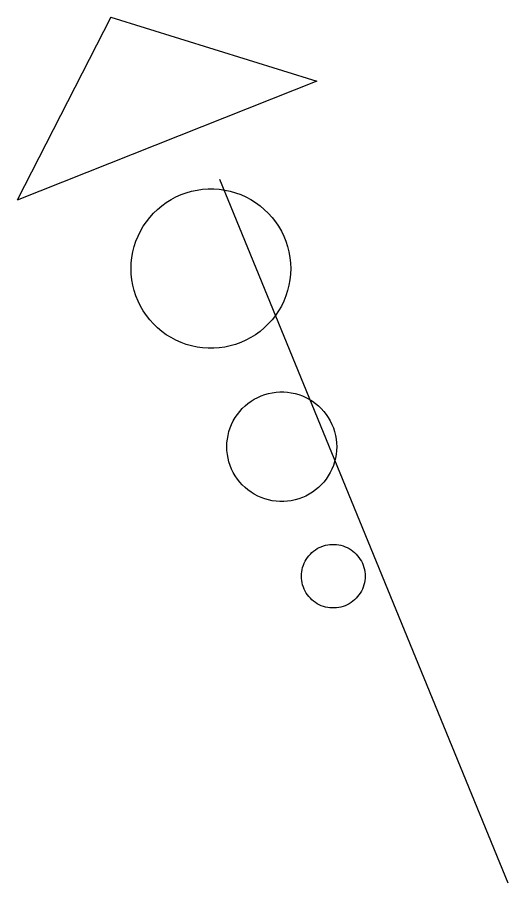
# Model space of a CAD drawing. Header units: inches. Extents: x 1390672 to 1398270, y 354915 to 360781.
# Drawn here: x 1394159.71 to 1394174.78, y 359429.18 to 359455.78 of the extents above; entities that cross this region are included whole.
import ezdxf

# ---------------------------------------------------------------- set-up
doc = ezdxf.new("R2010")
doc.units = ezdxf.units.IN
doc.header["$MEASUREMENT"] = 0

msp = doc.modelspace()

# ---------------------------------------------------------------- linework, layer by layer
for points in [[(1394162.592, 359455.78), (1394159.715, 359450.159)], [(1394162.592, 359455.78), (1394159.715, 359450.159)], [(1394162.592, 359455.78), (1394168.912, 359453.815)], [(1394162.592, 359455.78), (1394168.912, 359453.815)], [(1394168.912, 359453.815), (1394159.715, 359450.159)], [(1394168.912, 359453.815), (1394159.715, 359450.159)], [(1394165.924, 359450.802), (1394174.779, 359429.183)], [(1394168.113, 359448.057), (1394168.107, 359447.886), (1394168.089, 359447.716), (1394168.059, 359447.547), (1394168.018, 359447.381), (1394167.965, 359447.219), (1394167.901, 359447.06), (1394167.826, 359446.906), (1394167.74, 359446.758), (1394167.645, 359446.616), (1394167.54, 359446.482), (1394167.425, 359446.355), (1394167.302, 359446.236), (1394167.171, 359446.126), (1394167.033, 359446.025), (1394166.887, 359445.935), (1394166.736, 359445.854), (1394166.58, 359445.785), (1394166.419, 359445.726), (1394166.255, 359445.679), (1394166.088, 359445.643), (1394165.918, 359445.62), (1394165.748, 359445.608), (1394165.577, 359445.608), (1394165.406, 359445.62), (1394165.236, 359445.643), (1394165.069, 359445.679), (1394164.905, 359445.726), (1394164.744, 359445.785), (1394164.588, 359445.854), (1394164.437, 359445.935), (1394164.292, 359446.025), (1394164.153, 359446.126), (1394164.022, 359446.236), (1394163.899, 359446.355), (1394163.785, 359446.482), (1394163.679, 359446.616), (1394163.584, 359446.758), (1394163.498, 359446.906), (1394163.423, 359447.06), (1394163.359, 359447.219), (1394163.306, 359447.381), (1394163.265, 359447.547), (1394163.235, 359447.716), (1394163.217, 359447.886), (1394163.211, 359448.057), (1394163.217, 359448.228), (1394163.235, 359448.398), (1394163.265, 359448.567), (1394163.306, 359448.733), (1394163.359, 359448.895), (1394163.423, 359449.054), (1394163.498, 359449.208), (1394163.584, 359449.356), (1394163.679, 359449.498), (1394163.785, 359449.632), (1394163.899, 359449.76), (1394164.022, 359449.878), (1394164.153, 359449.988), (1394164.292, 359450.089), (1394164.437, 359450.18), (1394164.588, 359450.26), (1394164.744, 359450.329), (1394164.905, 359450.388), (1394165.069, 359450.435), (1394165.236, 359450.471), (1394165.406, 359450.494), (1394165.577, 359450.506), (1394165.748, 359450.506), (1394165.918, 359450.494), (1394166.088, 359450.471), (1394166.255, 359450.435), (1394166.419, 359450.388), (1394166.58, 359450.329), (1394166.736, 359450.26), (1394166.887, 359450.18), (1394167.033, 359450.089), (1394167.171, 359449.988), (1394167.302, 359449.878), (1394167.425, 359449.76), (1394167.54, 359449.632), (1394167.645, 359449.498), (1394167.74, 359449.356), (1394167.826, 359449.208), (1394167.901, 359449.054), (1394167.965, 359448.895), (1394168.018, 359448.733), (1394168.059, 359448.567), (1394168.089, 359448.398), (1394168.107, 359448.228), (1394168.113, 359448.057)], [(1394168.113, 359448.057), (1394168.107, 359447.886), (1394168.089, 359447.716), (1394168.059, 359447.547), (1394168.018, 359447.381), (1394167.965, 359447.219), (1394167.901, 359447.06), (1394167.826, 359446.906), (1394167.74, 359446.758), (1394167.645, 359446.616), (1394167.54, 359446.482), (1394167.425, 359446.355), (1394167.302, 359446.236), (1394167.171, 359446.126), (1394167.033, 359446.025), (1394166.887, 359445.935), (1394166.736, 359445.854), (1394166.58, 359445.785), (1394166.419, 359445.726), (1394166.255, 359445.679), (1394166.088, 359445.643), (1394165.918, 359445.62), (1394165.748, 359445.608), (1394165.577, 359445.608), (1394165.406, 359445.62), (1394165.236, 359445.643), (1394165.069, 359445.679), (1394164.905, 359445.726), (1394164.744, 359445.785), (1394164.588, 359445.854), (1394164.437, 359445.935), (1394164.292, 359446.025), (1394164.153, 359446.126), (1394164.022, 359446.236), (1394163.899, 359446.355), (1394163.785, 359446.482), (1394163.679, 359446.616), (1394163.584, 359446.758), (1394163.498, 359446.906), (1394163.423, 359447.06), (1394163.359, 359447.219), (1394163.306, 359447.381), (1394163.265, 359447.547), (1394163.235, 359447.716), (1394163.217, 359447.886), (1394163.211, 359448.057), (1394163.217, 359448.228), (1394163.235, 359448.398), (1394163.265, 359448.567), (1394163.306, 359448.733), (1394163.359, 359448.895), (1394163.423, 359449.054), (1394163.498, 359449.208), (1394163.584, 359449.356), (1394163.679, 359449.498), (1394163.785, 359449.632), (1394163.899, 359449.76), (1394164.022, 359449.878), (1394164.153, 359449.988), (1394164.292, 359450.089), (1394164.437, 359450.18), (1394164.588, 359450.26), (1394164.744, 359450.329), (1394164.905, 359450.388), (1394165.069, 359450.435), (1394165.236, 359450.471), (1394165.406, 359450.494), (1394165.577, 359450.506), (1394165.748, 359450.506), (1394165.918, 359450.494), (1394166.088, 359450.471), (1394166.255, 359450.435), (1394166.419, 359450.388), (1394166.58, 359450.329), (1394166.736, 359450.26), (1394166.887, 359450.18), (1394167.033, 359450.089), (1394167.171, 359449.988), (1394167.302, 359449.878), (1394167.425, 359449.76), (1394167.54, 359449.632), (1394167.645, 359449.498), (1394167.74, 359449.356), (1394167.826, 359449.208), (1394167.901, 359449.054), (1394167.965, 359448.895), (1394168.018, 359448.733), (1394168.059, 359448.567), (1394168.089, 359448.398), (1394168.107, 359448.228), (1394168.113, 359448.057)], [(1394169.526, 359442.582), (1394169.522, 359442.464), (1394169.509, 359442.347), (1394169.489, 359442.231), (1394169.46, 359442.117), (1394169.424, 359442.005), (1394169.38, 359441.896), (1394169.328, 359441.79), (1394169.269, 359441.688), (1394169.203, 359441.59), (1394169.131, 359441.497), (1394169.052, 359441.41), (1394168.967, 359441.328), (1394168.877, 359441.252), (1394168.782, 359441.183), (1394168.682, 359441.121), (1394168.578, 359441.065), (1394168.471, 359441.018), (1394168.36, 359440.977), (1394168.247, 359440.945), (1394168.132, 359440.92), (1394168.015, 359440.904), (1394167.898, 359440.896), (1394167.78, 359440.896), (1394167.662, 359440.904), (1394167.546, 359440.92), (1394167.43, 359440.945), (1394167.317, 359440.977), (1394167.207, 359441.018), (1394167.099, 359441.065), (1394166.995, 359441.121), (1394166.895, 359441.183), (1394166.8, 359441.252), (1394166.71, 359441.328), (1394166.625, 359441.41), (1394166.546, 359441.497), (1394166.474, 359441.59), (1394166.408, 359441.688), (1394166.349, 359441.79), (1394166.297, 359441.896), (1394166.253, 359442.005), (1394166.217, 359442.117), (1394166.188, 359442.231), (1394166.168, 359442.347), (1394166.156, 359442.464), (1394166.152, 359442.582), (1394166.156, 359442.699), (1394166.168, 359442.816), (1394166.188, 359442.932), (1394166.217, 359443.047), (1394166.253, 359443.159), (1394166.297, 359443.268), (1394166.349, 359443.374), (1394166.408, 359443.476), (1394166.474, 359443.573), (1394166.546, 359443.666), (1394166.625, 359443.754), (1394166.71, 359443.835), (1394166.8, 359443.911), (1394166.895, 359443.98), (1394166.995, 359444.043), (1394167.099, 359444.098), (1394167.207, 359444.146), (1394167.317, 359444.186), (1394167.43, 359444.219), (1394167.546, 359444.243), (1394167.662, 359444.259), (1394167.78, 359444.268), (1394167.898, 359444.268), (1394168.015, 359444.259), (1394168.132, 359444.243), (1394168.247, 359444.219), (1394168.36, 359444.186), (1394168.471, 359444.146), (1394168.578, 359444.098), (1394168.682, 359444.043), (1394168.782, 359443.98), (1394168.877, 359443.911), (1394168.967, 359443.835), (1394169.052, 359443.754), (1394169.131, 359443.666), (1394169.203, 359443.573), (1394169.269, 359443.476), (1394169.328, 359443.374), (1394169.38, 359443.268), (1394169.424, 359443.159), (1394169.46, 359443.047), (1394169.489, 359442.932), (1394169.509, 359442.816), (1394169.522, 359442.699), (1394169.526, 359442.582)], [(1394169.526, 359442.582), (1394169.522, 359442.464), (1394169.509, 359442.347), (1394169.489, 359442.231), (1394169.46, 359442.117), (1394169.424, 359442.005), (1394169.38, 359441.896), (1394169.328, 359441.79), (1394169.269, 359441.688), (1394169.203, 359441.59), (1394169.131, 359441.497), (1394169.052, 359441.41), (1394168.967, 359441.328), (1394168.877, 359441.252), (1394168.782, 359441.183), (1394168.682, 359441.121), (1394168.578, 359441.065), (1394168.471, 359441.018), (1394168.36, 359440.977), (1394168.247, 359440.945), (1394168.132, 359440.92), (1394168.015, 359440.904), (1394167.898, 359440.896), (1394167.78, 359440.896), (1394167.662, 359440.904), (1394167.546, 359440.92), (1394167.43, 359440.945), (1394167.317, 359440.977), (1394167.207, 359441.018), (1394167.099, 359441.065), (1394166.995, 359441.121), (1394166.895, 359441.183), (1394166.8, 359441.252), (1394166.71, 359441.328), (1394166.625, 359441.41), (1394166.546, 359441.497), (1394166.474, 359441.59), (1394166.408, 359441.688), (1394166.349, 359441.79), (1394166.297, 359441.896), (1394166.253, 359442.005), (1394166.217, 359442.117), (1394166.188, 359442.231), (1394166.168, 359442.347), (1394166.156, 359442.464), (1394166.152, 359442.582), (1394166.156, 359442.699), (1394166.168, 359442.816), (1394166.188, 359442.932), (1394166.217, 359443.047), (1394166.253, 359443.159), (1394166.297, 359443.268), (1394166.349, 359443.374), (1394166.408, 359443.476), (1394166.474, 359443.573), (1394166.546, 359443.666), (1394166.625, 359443.754), (1394166.71, 359443.835), (1394166.8, 359443.911), (1394166.895, 359443.98), (1394166.995, 359444.043), (1394167.099, 359444.098), (1394167.207, 359444.146), (1394167.317, 359444.186), (1394167.43, 359444.219), (1394167.546, 359444.243), (1394167.662, 359444.259), (1394167.78, 359444.268), (1394167.898, 359444.268), (1394168.015, 359444.259), (1394168.132, 359444.243), (1394168.247, 359444.219), (1394168.36, 359444.186), (1394168.471, 359444.146), (1394168.578, 359444.098), (1394168.682, 359444.043), (1394168.782, 359443.98), (1394168.877, 359443.911), (1394168.967, 359443.835), (1394169.052, 359443.754), (1394169.131, 359443.666), (1394169.203, 359443.573), (1394169.269, 359443.476), (1394169.328, 359443.374), (1394169.38, 359443.268), (1394169.424, 359443.159), (1394169.46, 359443.047), (1394169.489, 359442.932), (1394169.509, 359442.816), (1394169.522, 359442.699), (1394169.526, 359442.582)], [(1394170.398, 359438.603), (1394170.396, 359438.535), (1394170.389, 359438.467), (1394170.377, 359438.4), (1394170.36, 359438.333), (1394170.339, 359438.268), (1394170.314, 359438.205), (1394170.284, 359438.144), (1394170.249, 359438.085), (1394170.211, 359438.028), (1394170.169, 359437.974), (1394170.124, 359437.924), (1394170.075, 359437.876), (1394170.022, 359437.832), (1394169.967, 359437.792), (1394169.909, 359437.756), (1394169.849, 359437.724), (1394169.787, 359437.696), (1394169.722, 359437.673), (1394169.657, 359437.654), (1394169.59, 359437.64), (1394169.523, 359437.63), (1394169.454, 359437.626), (1394169.386, 359437.626), (1394169.318, 359437.63), (1394169.251, 359437.64), (1394169.184, 359437.654), (1394169.118, 359437.673), (1394169.054, 359437.696), (1394168.992, 359437.724), (1394168.931, 359437.756), (1394168.874, 359437.792), (1394168.818, 359437.832), (1394168.766, 359437.876), (1394168.717, 359437.924), (1394168.671, 359437.974), (1394168.629, 359438.028), (1394168.591, 359438.085), (1394168.557, 359438.144), (1394168.527, 359438.205), (1394168.502, 359438.268), (1394168.48, 359438.333), (1394168.464, 359438.4), (1394168.452, 359438.467), (1394168.445, 359438.535), (1394168.443, 359438.603), (1394168.445, 359438.671), (1394168.452, 359438.739), (1394168.464, 359438.806), (1394168.48, 359438.872), (1394168.502, 359438.937), (1394168.527, 359439), (1394168.557, 359439.062), (1394168.591, 359439.121), (1394168.629, 359439.178), (1394168.671, 359439.231), (1394168.717, 359439.282), (1394168.766, 359439.329), (1394168.818, 359439.373), (1394168.874, 359439.413), (1394168.931, 359439.45), (1394168.992, 359439.482), (1394169.054, 359439.509), (1394169.118, 359439.533), (1394169.184, 359439.552), (1394169.251, 359439.566), (1394169.318, 359439.575), (1394169.386, 359439.58), (1394169.454, 359439.58), (1394169.523, 359439.575), (1394169.59, 359439.566), (1394169.657, 359439.552), (1394169.722, 359439.533), (1394169.787, 359439.509), (1394169.849, 359439.482), (1394169.909, 359439.45), (1394169.967, 359439.413), (1394170.022, 359439.373), (1394170.075, 359439.329), (1394170.124, 359439.282), (1394170.169, 359439.231), (1394170.211, 359439.178), (1394170.249, 359439.121), (1394170.284, 359439.062), (1394170.314, 359439), (1394170.339, 359438.937), (1394170.36, 359438.872), (1394170.377, 359438.806), (1394170.389, 359438.739), (1394170.396, 359438.671), (1394170.398, 359438.603)], [(1394170.398, 359438.603), (1394170.396, 359438.535), (1394170.389, 359438.467), (1394170.377, 359438.4), (1394170.36, 359438.333), (1394170.339, 359438.268), (1394170.314, 359438.205), (1394170.284, 359438.144), (1394170.249, 359438.085), (1394170.211, 359438.028), (1394170.169, 359437.974), (1394170.124, 359437.924), (1394170.075, 359437.876), (1394170.022, 359437.832), (1394169.967, 359437.792), (1394169.909, 359437.756), (1394169.849, 359437.724), (1394169.787, 359437.696), (1394169.722, 359437.673), (1394169.657, 359437.654), (1394169.59, 359437.64), (1394169.523, 359437.63), (1394169.454, 359437.626), (1394169.386, 359437.626), (1394169.318, 359437.63), (1394169.251, 359437.64), (1394169.184, 359437.654), (1394169.118, 359437.673), (1394169.054, 359437.696), (1394168.992, 359437.724), (1394168.931, 359437.756), (1394168.874, 359437.792), (1394168.818, 359437.832), (1394168.766, 359437.876), (1394168.717, 359437.924), (1394168.671, 359437.974), (1394168.629, 359438.028), (1394168.591, 359438.085), (1394168.557, 359438.144), (1394168.527, 359438.205), (1394168.502, 359438.268), (1394168.48, 359438.333), (1394168.464, 359438.4), (1394168.452, 359438.467), (1394168.445, 359438.535), (1394168.443, 359438.603), (1394168.445, 359438.671), (1394168.452, 359438.739), (1394168.464, 359438.806), (1394168.48, 359438.872), (1394168.502, 359438.937), (1394168.527, 359439), (1394168.557, 359439.062), (1394168.591, 359439.121), (1394168.629, 359439.178), (1394168.671, 359439.231), (1394168.717, 359439.282), (1394168.766, 359439.329), (1394168.818, 359439.373), (1394168.874, 359439.413), (1394168.931, 359439.45), (1394168.992, 359439.482), (1394169.054, 359439.509), (1394169.118, 359439.533), (1394169.184, 359439.552), (1394169.251, 359439.566), (1394169.318, 359439.575), (1394169.386, 359439.58), (1394169.454, 359439.58), (1394169.523, 359439.575), (1394169.59, 359439.566), (1394169.657, 359439.552), (1394169.722, 359439.533), (1394169.787, 359439.509), (1394169.849, 359439.482), (1394169.909, 359439.45), (1394169.967, 359439.413), (1394170.022, 359439.373), (1394170.075, 359439.329), (1394170.124, 359439.282), (1394170.169, 359439.231), (1394170.211, 359439.178), (1394170.249, 359439.121), (1394170.284, 359439.062), (1394170.314, 359439), (1394170.339, 359438.937), (1394170.36, 359438.872), (1394170.377, 359438.806), (1394170.389, 359438.739), (1394170.396, 359438.671), (1394170.398, 359438.603)]]:
    msp.add_lwpolyline(points)

doc.saveas('drawing.dxf')
